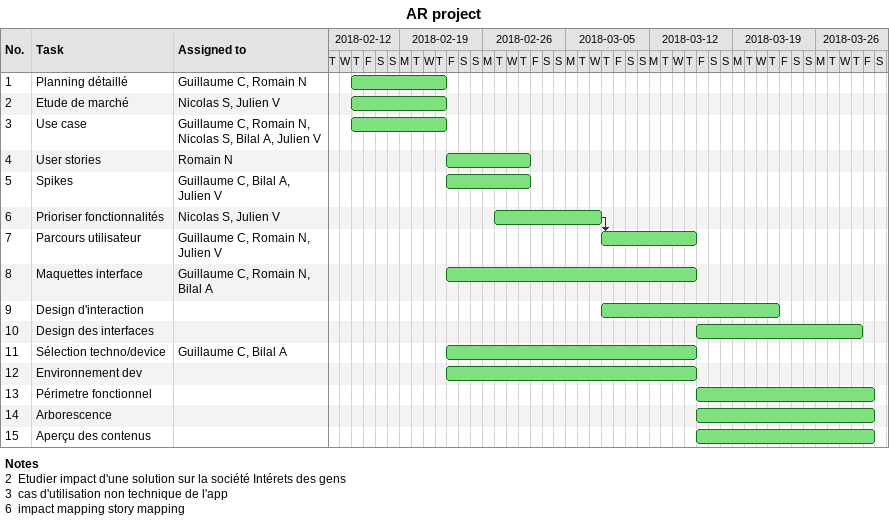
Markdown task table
AR project

| ID | Task | Start | Finish | Predecessors | Resources |
|---|---|---|---|---|---|
| 1 | Planning détaillé | 2018-02-15 | 2018-02-22 |  | Guillaume C, Romain N |
| 2 | Etude de marché | 2018-02-15 | 2018-02-22 |  | Nicolas S, Julien V |
| 3 | Use case | 2018-02-15 | 2018-02-22 |  | Guillaume C, Romain N, Nicolas S, Bilal A, Julien V |
| 4 | User stories | 2018-02-23 | 2018-03-01 |  | Romain N |
| 5 | Spikes | 2018-02-23 | 2018-03-01 |  | Guillaume C, Bilal A, Julien V |
| 6 | Prioriser fonctionnalités | 2018-02-27 | 2018-03-07 |  | Nicolas S, Julien V |
| 7 | Parcours utilisateur | 2018-03-08 | 2018-03-15 | 6 | Guillaume C, Romain N, Julien V |
| 8 | Maquettes interface | 2018-02-23 | 2018-03-15 |  | Guillaume C, Romain N, Bilal A |
| 9 | Design d'interaction | 2018-03-08 | 2018-03-22 |  |  |
| 10 | Design des interfaces | 2018-03-16 | 2018-03-29 |  |  |
| 11 | Sélection techno/device | 2018-02-23 | 2018-03-15 |  | Guillaume C, Bilal A |
| 12 | Environnement dev | 2018-02-23 | 2018-03-15 |  |  |
| 13 | Périmetre fonctionnel | 2018-03-16 | 2018-03-30 |  |  |
| 14 | Arborescence | 2018-03-16 | 2018-03-30 |  |  |
| 15 | Aperçu des contenus | 2018-03-16 | 2018-03-30 |  |  |

Notes
- 2: Etudier impact d'une solution sur la société Intérets des gens
- 3: cas d'utilisation non technique de l'app
- 6: impact mapping story mapping
